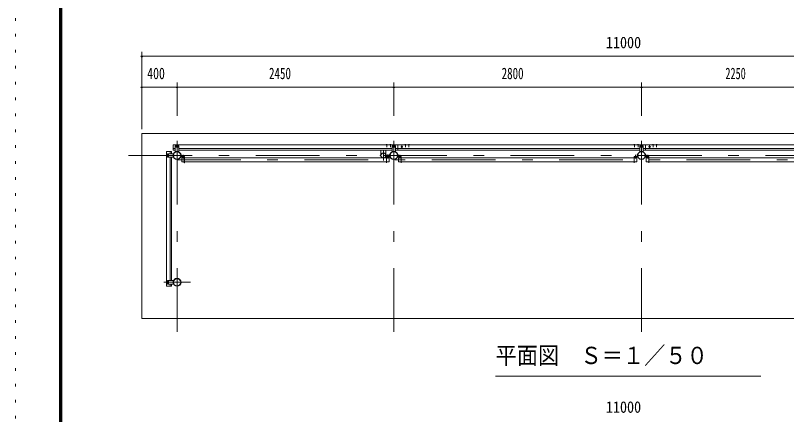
# Model space of a CAD drawing. Units: millimetres, scale not verified, with parts at other scales. Extents: x -26434 to 26434, y -10500 to 10500.
# Drawn here: x -3266 to 5451, y -4517 to 0 of the extents above; entities that cross this region are included whole.
import ezdxf
from ezdxf.enums import TextEntityAlignment as Align

# ---------------------------------------------------------------- set-up
doc = ezdxf.new("R2010")
doc.units = ezdxf.units.MM
doc.header["$LTSCALE"] = 60
doc.linetypes.add('USER3', pattern=[24, 12, -5, 2, -5])
doc.linetypes.add('USER4', pattern=[3, 0.5, -2.5])
for name, color, linetype, lineweight in [('0-2_1-05BOLD', 7, 'Continuous', 18), ('0-3_1-25CENTER', 3, 'USER3', 18), ('0-5_1-55DIM', 3, 'Continuous', 18), ('0-C_F-F1PAPER', 5, 'Continuous', 18), ('0-D_F-E_J_ADD', 5, 'USER4', 18)]:
    doc.layers.add(name, color=color, linetype=linetype, lineweight=lineweight)
doc.styles.add('ＭＳ ゴシック', font='')
doc.styles.get('ＭＳ ゴシック').set_extended_font_data('MS Gothic')

msp = doc.modelspace()

# ---------------------------------------------------------------- linework, layer by layer
at = {"layer": '0-2_1-05BOLD'}
for p, q in [((-1483.51, -1465.78), (-1483.51, -1523.38)), ((-1483.51, -1465.78), (1056.49, -1465.78)), ((-1458.51, -1480.28), (-1458.51, -1540.78)), ((-1453.51, -1475.28), (-1423.51, -1475.28)), ((-1447.01, -1481.78), (-1443.31, -1481.78)), ((-1438.51, -1480), (-1443.51, -1482.89)), ((-1433.51, -1482.89), (-1438.51, -1480)), ((-1433.71, -1481.78), (-1430.01, -1481.78)), ((-1418.51, -1480.28), (-1418.51, -1540.78)), ((927.09, -1460.18), (926.22, -1460.68)), ((926.22, -1460.68), (926.22, -1464.18)), ((936.89, -1460.18), (927.09, -1460.18)), ((929.1, -1460.68), (929.1, -1464.18)), ((934.88, -1460.68), (934.88, -1464.18)), ((938.24, -1464.18), (938.24, -1465.78)), ((967.09, -1460.18), (966.22, -1460.68)), ((966.22, -1460.68), (966.22, -1464.18)), ((976.89, -1460.18), (967.09, -1460.18)), ((969.1, -1460.68), (969.1, -1464.18)), ((974.88, -1460.68), (974.88, -1464.18)), ((978.24, -1464.18), (978.24, -1465.78)), ((996.49, -1475.28), (1026.49, -1475.28)), ((1002.99, -1481.78), (1006.69, -1481.78)), ((1016.29, -1481.78), (1019.99, -1481.78)), ((1031.49, -1480.28), (1031.49, -1540.78)), ((1056.49, -1523.38), (1056.49, -1465.78)), ((1056.49, -1467.38), (1057.49, -1467.38)), ((8806.49, -1465.78), (1057.49, -1465.78)), ((1097.49, -1482.89), (1102.49, -1480)), ((1102.49, -1480), (1107.49, -1482.89)), ((1135.74, -1464.18), (1135.74, -1465.78)), ((1148.24, -1464.18), (1135.74, -1464.18)), ((1139.1, -1460.68), (1139.1, -1464.18)), ((1144.87, -1460.68), (1144.87, -1464.18)), ((1146.89, -1460.18), (1147.76, -1460.68)), ((1147.76, -1460.68), (1147.76, -1464.18)), ((1148.24, -1464.18), (1148.24, -1465.78)), ((1175.74, -1464.18), (1175.74, -1465.78)), ((1188.24, -1464.18), (1175.74, -1464.18)), ((1179.1, -1460.68), (1179.1, -1464.18)), ((1184.88, -1460.68), (1184.88, -1464.18)), ((1186.89, -1460.18), (1187.76, -1460.68)), ((1187.76, -1460.68), (1187.76, -1464.18)), ((1188.24, -1464.18), (1188.24, -1465.78)), ((3727.09, -1460.18), (3726.22, -1460.68)), ((3726.22, -1460.68), (3726.22, -1464.18)), ((3736.89, -1460.18), (3727.09, -1460.18)), ((3729.1, -1460.68), (3729.1, -1464.18)), ((3734.88, -1460.68), (3734.88, -1464.18)), ((3738.24, -1464.18), (3738.24, -1465.78)), ((3767.09, -1460.18), (3766.22, -1460.68)), ((3766.22, -1460.68), (3766.22, -1464.18)), ((3776.89, -1460.18), (3767.09, -1460.18)), ((3769.1, -1460.68), (3769.1, -1464.18)), ((3774.88, -1460.68), (3774.88, -1464.18)), ((3778.24, -1464.18), (3778.24, -1465.78)), ((3796.49, -1475.28), (3826.49, -1475.28)), ((3802.99, -1481.78), (3806.69, -1481.78)), ((3816.29, -1481.78), (3819.99, -1481.78)), ((3831.49, -1480.28), (3831.49, -1540.78)), ((3856.49, -1523.38), (3856.49, -1465.78)), ((3856.49, -1467.38), (3857.49, -1467.38)), ((3857.49, -1523.38), (3857.49, -1465.78)), ((3897.49, -1482.89), (3902.49, -1480)), ((3902.49, -1480), (3907.49, -1482.89)), ((3937.09, -1460.18), (3936.22, -1460.68)), ((3936.22, -1460.68), (3936.22, -1464.18)), ((3946.89, -1460.18), (3937.09, -1460.18)), ((3939.1, -1460.68), (3939.1, -1464.18)), ((3944.88, -1460.68), (3944.88, -1464.18)), ((3948.24, -1464.18), (3948.24, -1465.78)), ((3977.09, -1460.18), (3976.22, -1460.68)), ((3976.22, -1460.68), (3976.22, -1464.18)), ((3986.89, -1460.18), (3977.09, -1460.18)), ((3979.1, -1460.68), (3979.1, -1464.18)), ((3984.88, -1460.68), (3984.88, -1464.18)), ((3988.24, -1464.18), (3988.24, -1465.78)), ((-1558.06, -1540.33), (-1558.06, -3064.33)), ((-1500.46, -1540.33), (-1558.06, -1540.33)), ((-1543.56, -1565.33), (-1483.06, -1565.33)), ((-1518.06, -1565.33), (-1518.06, -1540.33)), ((-1500.46, -1540.33), (-1500.46, -1565.33)), ((-1458.51, -1505.78), (-1483.51, -1505.78)), ((-1458.51, -1523.38), (-1483.51, -1523.38)), ((-1458.51, -1540.78), (-1418.51, -1540.78)), ((-1443.31, -1489.78), (-1447.01, -1489.78)), ((-1443.51, -1488.67), (-1443.51, -1482.89)), ((-1430.01, -1489.78), (-1433.71, -1489.78)), ((-1433.51, -1488.67), (-1433.51, -1482.89)), ((-1418.51, -1505.78), (991.49, -1505.78)), ((991.49, -1523.38), (-1418.51, -1523.38)), ((865.99, -1575.81), (865.99, -1523.38)), ((920.99, -1575.81), (920.99, -1523.38)), ((1006.69, -1489.78), (1002.99, -1489.78)), ((1006.49, -1488.67), (1006.49, -1482.89)), ((1011.49, -1491.55), (1006.49, -1488.67)), ((1016.49, -1488.67), (1011.49, -1491.55)), ((1019.99, -1489.78), (1016.29, -1489.78)), ((1016.49, -1488.67), (1016.49, -1482.89)), ((1031.49, -1505.78), (1056.49, -1505.78)), ((1056.49, -1523.38), (1031.49, -1523.38)), ((1057.49, -1502.38), (1056.49, -1502.38)), ((1057.49, -1505.78), (3791.49, -1505.78)), ((1097.49, -1488.67), (1097.49, -1482.89)), ((3806.69, -1489.78), (3802.99, -1489.78)), ((3806.49, -1488.67), (3806.49, -1482.89)), ((3811.49, -1491.55), (3806.49, -1488.67)), ((3816.49, -1488.67), (3811.49, -1491.55)), ((3819.99, -1489.78), (3816.29, -1489.78)), ((3831.49, -1505.78), (6041.49, -1505.78)), ((6041.49, -1523.38), (3831.49, -1523.38)), ((3857.49, -1502.38), (3856.49, -1502.38)), ((3897.49, -1488.67), (3897.49, -1482.89)), ((-1548.56, -1600.33), (-1548.56, -1570.33)), ((-1540.95, -1580.33), (-1543.84, -1585.33)), ((-1543.84, -1585.33), (-1540.95, -1590.33)), ((-1542.06, -1580.53), (-1542.06, -1576.83)), ((-1542.06, -1593.83), (-1542.06, -1590.13)), ((-1535.18, -1580.33), (-1540.95, -1580.33)), ((-1535.18, -1580.33), (-1532.29, -1585.33)), ((-1534.06, -1576.83), (-1534.06, -1580.53)), ((-1534.06, -1590.13), (-1534.06, -1593.83)), ((-1518.06, -2999.33), (-1518.06, -1605.33)), ((-1500.46, -1605.33), (-1500.46, -2999.33)), ((-1390.76, -1573.33), (-1393.96, -1573.33)), ((-1393.96, -1593.33), (-1393.96, -1573.33)), ((-1390.76, -1593.33), (-1390.76, -1573.33)), ((-1359.16, -1595.33), (-1388.76, -1595.33)), ((-1388.76, -1598.53), (-1359.16, -1598.53)), ((-1357.16, -1655.83), (-1386.01, -1655.83)), ((-1357.16, -1600.53), (-1357.16, -1666.33)), ((-1353.96, -1600.53), (-1353.96, -1666.33)), ((926.94, -1613.13), (-1353.96, -1613.13)), ((926.94, -1655.83), (-1353.96, -1655.83)), ((920.83, -1582.33), (967.04, -1582.33)), ((920.83, -1588.32), (967.04, -1588.32)), ((922.23, -1580.72), (965.57, -1580.72)), ((922.23, -1589.93), (965.57, -1589.93)), ((930.14, -1600.53), (930.14, -1666.33)), ((930.14, -1655.83), (958.99, -1655.83)), ((932.14, -1595.33), (961.74, -1595.33)), ((961.74, -1598.53), (932.14, -1598.53)), ((966.94, -1593.33), (966.94, -1573.33)), ((1056.04, -1593.33), (1056.04, -1573.33)), ((1090.84, -1595.33), (1061.24, -1595.33)), ((1061.24, -1598.53), (1090.84, -1598.53)), ((1092.84, -1655.83), (1063.99, -1655.83)), ((1092.84, -1600.53), (1092.84, -1666.33)), ((1096.04, -1613.13), (3726.94, -1613.13)), ((1096.04, -1655.83), (3726.94, -1655.83)), ((3726.94, -1600.53), (3726.94, -1666.33)), ((3730.14, -1600.53), (3730.14, -1666.33)), ((3730.14, -1613.13), (3758.99, -1613.13)), ((3730.14, -1655.83), (3758.99, -1655.83)), ((3732.14, -1595.33), (3761.74, -1595.33)), ((3761.74, -1598.53), (3732.14, -1598.53)), ((3758.99, -1613.13), (3758.99, -1655.83)), ((3766.94, -1593.33), (3766.94, -1573.33)), ((3856.04, -1593.33), (3856.04, -1573.33)), ((3890.84, -1595.33), (3861.24, -1595.33)), ((3861.24, -1598.53), (3890.84, -1598.53)), ((3892.84, -1655.83), (3863.99, -1655.83)), ((3892.84, -1600.53), (3892.84, -1666.33)), ((3896.04, -1600.53), (3896.04, -1666.33)), ((3896.04, -1613.13), (5976.94, -1613.13)), ((3896.04, -1655.83), (5976.94, -1655.83)), ((-1353.96, -1666.33), (-1357.16, -1666.33)), ((3726.94, -1666.33), (3730.14, -1666.33)), ((3896.04, -1666.33), (3892.84, -1666.33)), ((-1548.56, -3004.33), (-1548.56, -3034.33)), ((-1543.84, -3019.33), (-1540.95, -3014.33)), ((-1543.56, -3039.33), (-1483.06, -3039.33)), ((-1542.06, -3010.83), (-1542.06, -3014.53)), ((-1542.06, -3024.13), (-1542.06, -3027.83)), ((-1535.18, -3014.33), (-1540.95, -3014.33)), ((-1532.29, -3019.33), (-1535.18, -3014.33)), ((-1535.18, -3024.33), (-1532.29, -3019.33)), ((-1534.06, -3014.53), (-1534.06, -3010.83)), ((-1534.06, -3027.83), (-1534.06, -3024.13)), ((-1518.06, -3039.33), (-1518.06, -3064.33)), ((-1500.46, -3064.33), (-1500.46, -3039.33)), ((-1500.46, -3064.33), (-1558.06, -3064.33))]:
    msp.add_line(p, q, dxfattribs=at)
msp.add_lwpolyline([(-1838.51, -3430.33), (-1838.51, -1335.33), (9161.49, -1335.33), (9161.49, -3430.33)], close=True, dxfattribs=at)
for points in [[(938.24, -1464.18), (925.74, -1464.18), (925.74, -1465.78)], [(936.89, -1460.18), (937.76, -1460.68), (937.76, -1464.18)], [(978.24, -1464.18), (965.74, -1464.18), (965.74, -1465.78)], [(976.89, -1460.18), (977.76, -1460.68), (977.76, -1464.18)], [(991.49, -1480.28), (991.49, -1540.78), (1031.49, -1540.78)], [(1016.49, -1482.89), (1011.49, -1480), (1006.49, -1482.89)], [(3791.49, -1523.38), (1057.49, -1523.38), (1057.49, -1465.78)], [(1146.89, -1460.18), (1137.09, -1460.18), (1136.22, -1460.68), (1136.22, -1464.18)], [(1186.89, -1460.18), (1177.09, -1460.18), (1176.22, -1460.68), (1176.22, -1464.18)], [(3738.24, -1464.18), (3725.74, -1464.18), (3725.74, -1465.78)], [(3736.89, -1460.18), (3737.76, -1460.68), (3737.76, -1464.18)], [(3778.24, -1464.18), (3765.74, -1464.18), (3765.74, -1465.78)], [(3776.89, -1460.18), (3777.76, -1460.68), (3777.76, -1464.18)], [(3791.49, -1480.28), (3791.49, -1540.78), (3831.49, -1540.78)], [(3816.49, -1488.67), (3816.49, -1482.89), (3811.49, -1480), (3806.49, -1482.89)], [(3948.24, -1464.18), (3935.74, -1464.18), (3935.74, -1465.78)], [(3946.89, -1460.18), (3947.76, -1460.68), (3947.76, -1464.18)], [(3988.24, -1464.18), (3975.74, -1464.18), (3975.74, -1465.78)], [(3986.89, -1460.18), (3987.76, -1460.68), (3987.76, -1464.18)], [(-1543.56, -1605.33), (-1483.06, -1605.33), (-1483.06, -1565.33)], [(-1433.51, -1488.67), (-1438.51, -1491.55), (-1443.51, -1488.67)], [(1097.49, -1488.67), (1102.49, -1491.55), (1107.49, -1488.67), (1107.49, -1482.89)], [(3897.49, -1488.67), (3902.49, -1491.55), (3907.49, -1488.67), (3907.49, -1482.89)], [(-1532.29, -1585.33), (-1535.18, -1590.33), (-1540.95, -1590.33)], [(-1357.16, -1613.13), (-1386.01, -1613.13), (-1386.01, -1655.83)], [(926.94, -1600.53), (926.94, -1666.33), (930.14, -1666.33)], [(930.14, -1613.13), (958.99, -1613.13), (958.99, -1655.83)], [(963.74, -1593.33), (963.74, -1573.33), (966.94, -1573.33)], [(1059.24, -1593.33), (1059.24, -1573.33), (1056.04, -1573.33)], [(1092.84, -1613.13), (1063.99, -1613.13), (1063.99, -1655.83)], [(1096.04, -1600.53), (1096.04, -1666.33), (1092.84, -1666.33)], [(3763.74, -1593.33), (3763.74, -1573.33), (3766.94, -1573.33)], [(3859.24, -1593.33), (3859.24, -1573.33), (3856.04, -1573.33)], [(3892.84, -1613.13), (3863.99, -1613.13), (3863.99, -1655.83)], [(-1535.18, -3024.33), (-1540.95, -3024.33), (-1543.84, -3019.33)], [(-1543.56, -2999.33), (-1483.06, -2999.33), (-1483.06, -3039.33)]]:
    msp.add_lwpolyline(points, dxfattribs=at)
for centre, radius in [((-1438.51, -1485.78), 6.25), ((-1438.51, -1485.78), 4.9), ((1011.49, -1485.78), 6.25), ((1011.49, -1485.78), 4.9), ((1102.49, -1485.78), 6.25), ((1102.49, -1485.78), 4.9), ((3811.49, -1485.78), 6.25), ((3811.49, -1485.78), 4.9), ((3902.49, -1485.78), 6.25), ((3902.49, -1485.78), 4.9), ((-1438.51, -1585.33), 44.55), ((-1438.51, -1585.33), 40.35), ((893.49, -1585.33), 27.5), ((1011.49, -1585.33), 44.55), ((1011.49, -1585.33), 40.35), ((3811.49, -1585.33), 44.55), ((3811.49, -1585.33), 40.35), ((-1538.06, -1585.33), 6.25), ((-1538.06, -1585.33), 4.9), ((862.14, -1585.33), 2.25), ((1059.89, -1585.33), 2.25), ((-1538.06, -3019.33), 6.25), ((-1538.06, -3019.33), 4.9), ((-1438.51, -3019.33), 44.55), ((-1438.51, -3019.33), 40.35)]:
    msp.add_circle(centre, radius, dxfattribs=at)
for centre, radius, start, end in [((-1453.51, -1480.28), 5, 90, 180), ((-1447.01, -1485.78), 4, 90, 270), ((-1430.01, -1485.78), 4, 270, 90), ((-1423.51, -1480.28), 5, 0, 90), ((927.66, -1462.49), 2.32, 51.45377, 90), ((931.99, -1468.69), 8.51, 70.16867, 109.82912), ((936.32, -1462.5), 2.32, 90, 128.53143), ((967.66, -1462.49), 2.32, 51.45377, 90), ((971.99, -1468.69), 8.51, 70.16867, 109.82912), ((976.32, -1462.5), 2.32, 90, 128.53143), ((996.49, -1480.28), 5, 90, 180), ((1002.99, -1485.78), 4, 90, 270), ((1019.99, -1485.78), 4, 270, 90), ((1026.49, -1480.28), 5, 0, 90), ((1137.66, -1462.49), 2.32, 51.45377, 90), ((1141.99, -1468.69), 8.51, 70.16867, 109.82912), ((1146.32, -1462.5), 2.32, 90, 128.53143), ((1177.66, -1462.49), 2.32, 51.45377, 90), ((1181.99, -1468.69), 8.51, 70.16867, 109.82912), ((1186.32, -1462.5), 2.32, 90, 128.53143), ((3727.66, -1462.49), 2.32, 51.45377, 90), ((3731.99, -1468.69), 8.51, 70.16867, 109.82912), ((3736.32, -1462.5), 2.32, 90, 128.53143), ((3767.66, -1462.49), 2.32, 51.45377, 90), ((3771.99, -1468.69), 8.51, 70.16867, 109.82912), ((3776.32, -1462.5), 2.32, 90, 128.53143), ((3796.49, -1480.28), 5, 90, 180), ((3802.99, -1485.78), 4, 90, 270), ((3819.99, -1485.78), 4, 270, 90), ((3826.49, -1480.28), 5, 0, 90), ((3937.66, -1462.49), 2.32, 51.45377, 90), ((3941.99, -1468.69), 8.51, 70.16867, 109.82912), ((3946.32, -1462.5), 2.32, 90, 128.53143), ((3977.66, -1462.49), 2.32, 51.45377, 90), ((3981.99, -1468.69), 8.51, 70.16867, 109.82912), ((3986.32, -1462.5), 2.32, 90, 128.53143), ((-1543.56, -1570.33), 5, 90, 180), ((893.49, -1585.33), 29.1, 9.09488, 180), ((893.49, -1602.73), 44.9, 109.58864, 127.76454), ((893.49, -1602.73), 44.9, 52.23546, 70.41136), ((1011.49, -1585.33), 46.15, 0, 174.27287), ((-1543.56, -1600.33), 5, 180, 270), ((-1538.06, -1576.83), 4, 0, 180), ((-1538.06, -1593.83), 4, 180, 0), ((-1388.76, -1593.33), 5.2, 180, 270), ((-1388.76, -1593.33), 2, 180, 270), ((-1359.16, -1600.53), 5.2, 0, 90), ((-1359.16, -1600.53), 2, 0, 90), ((862.14, -1585.33), 3.85, 51.34222, 0), ((893.49, -1585.33), 29.1, 185.93016, 252.80957), ((893.49, -1585.33), 29.1, 287.19043, 350.90512), ((932.14, -1600.53), 5.2, 90, 180), ((932.14, -1600.53), 2, 90, 180), ((961.74, -1593.33), 2, 270, 0), ((961.74, -1593.33), 5.2, 270, 0), ((1011.49, -1585.33), 46.15, 185.71837, 356.21085), ((1059.89, -1585.33), 3.85, 180, 127.90752), ((1061.24, -1593.33), 5.2, 180, 270), ((1061.24, -1593.33), 2, 180, 270), ((1090.84, -1600.53), 5.2, 0, 90), ((1090.84, -1600.53), 2, 0, 90), ((3732.14, -1600.53), 5.2, 90, 180), ((3732.14, -1600.53), 2, 90, 180), ((3761.74, -1593.33), 2, 270, 0), ((3761.74, -1593.33), 5.2, 270, 0), ((3861.24, -1593.33), 5.2, 180, 270), ((3861.24, -1593.33), 2, 180, 270), ((3890.84, -1600.53), 5.2, 0, 90), ((3890.84, -1600.53), 2, 0, 90), ((-1543.56, -3004.33), 5, 90, 180), ((-1543.56, -3034.33), 5, 180, 270), ((-1538.06, -3010.83), 4, 0, 180), ((-1538.06, -3027.83), 4, 180, 0)]:
    msp.add_arc(centre, radius, start, end, dxfattribs=at)
at = {"layer": '0-3_1-25CENTER'}
for p, q in [((-1438.51, -3580.33), (-1438.51, -1185.33)), ((1011.49, -3580.33), (1011.49, -1185.33)), ((3811.49, -3580.33), (3811.49, -1185.33)), ((931.99, -1457.76), (931.99, -1492.64)), ((971.99, -1457.76), (971.99, -1492.64)), ((1102.49, -1505.78), (1102.49, -1465.78)), ((1141.99, -1457.76), (1141.99, -1492.64)), ((1181.99, -1457.76), (1181.99, -1492.64)), ((3731.99, -1457.76), (3731.99, -1492.64)), ((3771.99, -1457.76), (3771.99, -1492.64)), ((3902.49, -1505.78), (3902.49, -1465.78)), ((3941.99, -1457.76), (3941.99, -1492.64)), ((3981.99, -1457.76), (3981.99, -1492.64)), ((-1538.06, -1567.83), (-1538.06, -1602.83)), ((-1421.01, -1485.78), (-1456.01, -1485.78)), ((893.49, -1530.33), (893.49, -1640.33)), ((1028.99, -1485.78), (993.99, -1485.78)), ((1089.99, -1485.78), (1114.99, -1485.78)), ((3828.99, -1485.78), (3793.99, -1485.78)), ((3889.99, -1485.78), (3914.99, -1485.78)), ((-1988.51, -1585.33), (9311.49, -1585.33)), ((-1438.51, -1634.48), (8761.49, -1634.48)), ((-1368.96, -1576.33), (-1368.96, -1618.13)), ((941.94, -1576.33), (941.94, -1618.13)), ((943.97, -1596.09), (943.97, -1574.56)), ((1081.04, -1576.33), (1081.04, -1618.13)), ((3741.94, -1576.33), (3741.94, -1618.13)), ((3881.04, -1576.33), (3881.04, -1618.13)), ((-1288.51, -3019.33), (-1588.51, -3019.33)), ((-1538.06, -3036.83), (-1538.06, -3001.83))]:
    msp.add_line(p, q, dxfattribs=at)
at = {"layer": '0-5_1-55DIM'}
for p, q in [((-1838.51, -410.33), (-1838.51, -1285.33)), ((-1828.51, -460.33), (-1848.51, -460.33)), ((-1838.51, -460.33), (9161.49, -460.33)), ((-1438.51, -760.33), (-1438.51, -1135.33)), ((1011.49, -760.33), (1011.49, -1135.33)), ((3811.49, -760.33), (3811.49, -1135.33)), ((-1828.51, -810.33), (-1848.51, -810.33)), ((-1838.51, -810.33), (-1438.51, -810.33)), ((-1428.51, -810.33), (-1448.51, -810.33)), ((-1438.51, -810.33), (1011.49, -810.33)), ((1021.49, -810.33), (1001.49, -810.33)), ((1011.49, -810.33), (3811.49, -810.33)), ((3821.49, -810.33), (3801.49, -810.33)), ((3811.49, -810.33), (6061.49, -810.33)), ((2161.49, -4080.33), (5161.49, -4080.33))]:
    msp.add_line(p, q, dxfattribs=at)
for centre in [(-1838.51, -460.33), (-1838.51, -810.33), (-1438.51, -810.33), (1011.49, -810.33), (3811.49, -810.33)]:
    msp.add_arc(centre, 10, 180, 0, dxfattribs=at)
at = {"layer": '0-C_F-F1PAPER'}
for p, q in [((-2766.17, 10100), (-2766.17, -10000)), ((-2763.67, 10097.5), (-2763.67, -9997.5)), ((-2758.67, 10092.5), (-2758.67, -9992.5)), ((-2753.67, 10087.5), (-2753.67, -9987.5)), ((-2748.67, 10082.5), (-2748.67, -9982.5)), ((-2746.17, 10080), (-2746.17, -9980)), ((-2743.67, 10077.5), (-2743.67, -9977.5))]:
    msp.add_line(p, q, dxfattribs=at)
for points in [[(-2761.17, 10095), (-2761.17, -9995), (25928.83, -9995), (25928.83, 10095)], [(-2756.17, 10090), (-2756.17, -9990), (25923.83, -9990), (25923.83, 10090)], [(-2751.17, 10085), (-2751.17, -9985), (25918.82, -9985), (25918.82, 10085)], [(-2741.17, 10075), (-2741.17, -9975), (25908.83, -9975), (25908.83, 10075)]]:
    msp.add_lwpolyline(points, dxfattribs=at)
at = {"layer": '0-D_F-E_J_ADD'}
msp.add_lwpolyline([(-3266.17, -10500), (-3266.17, 10500), (26433.83, 10500)], dxfattribs=at)

# ---------------------------------------------------------------- texts
at = {"layer": '0-5_1-55DIM', "color": 7, "style": 'ＭＳ ゴシック'}
for s, height, width, p in [('11000', 130.2, 0.9, (3408.44, -410.33)), ('400', 130.2, 0.75, (-1776.14, -760.33)), ('2450', 130.2, 0.7, (-399.52, -760.33)), ('2800', 130.2, 0.7, (2230.22, -760.33)), ('2250', 130.2, 0.65, (4759.81, -760.33)), ('平面図\u3000Ｓ＝１／５０', 195.4, 0.9, (2161.49, -4003.68)), ('11000', 130.2, 0.9, (3408.45, -4535.33))]:
    msp.add_text(s, height=height, dxfattribs=dict(at, width=width)).set_placement(p, align=Align.BOTTOM_LEFT)

doc.saveas('drawing.dxf')
